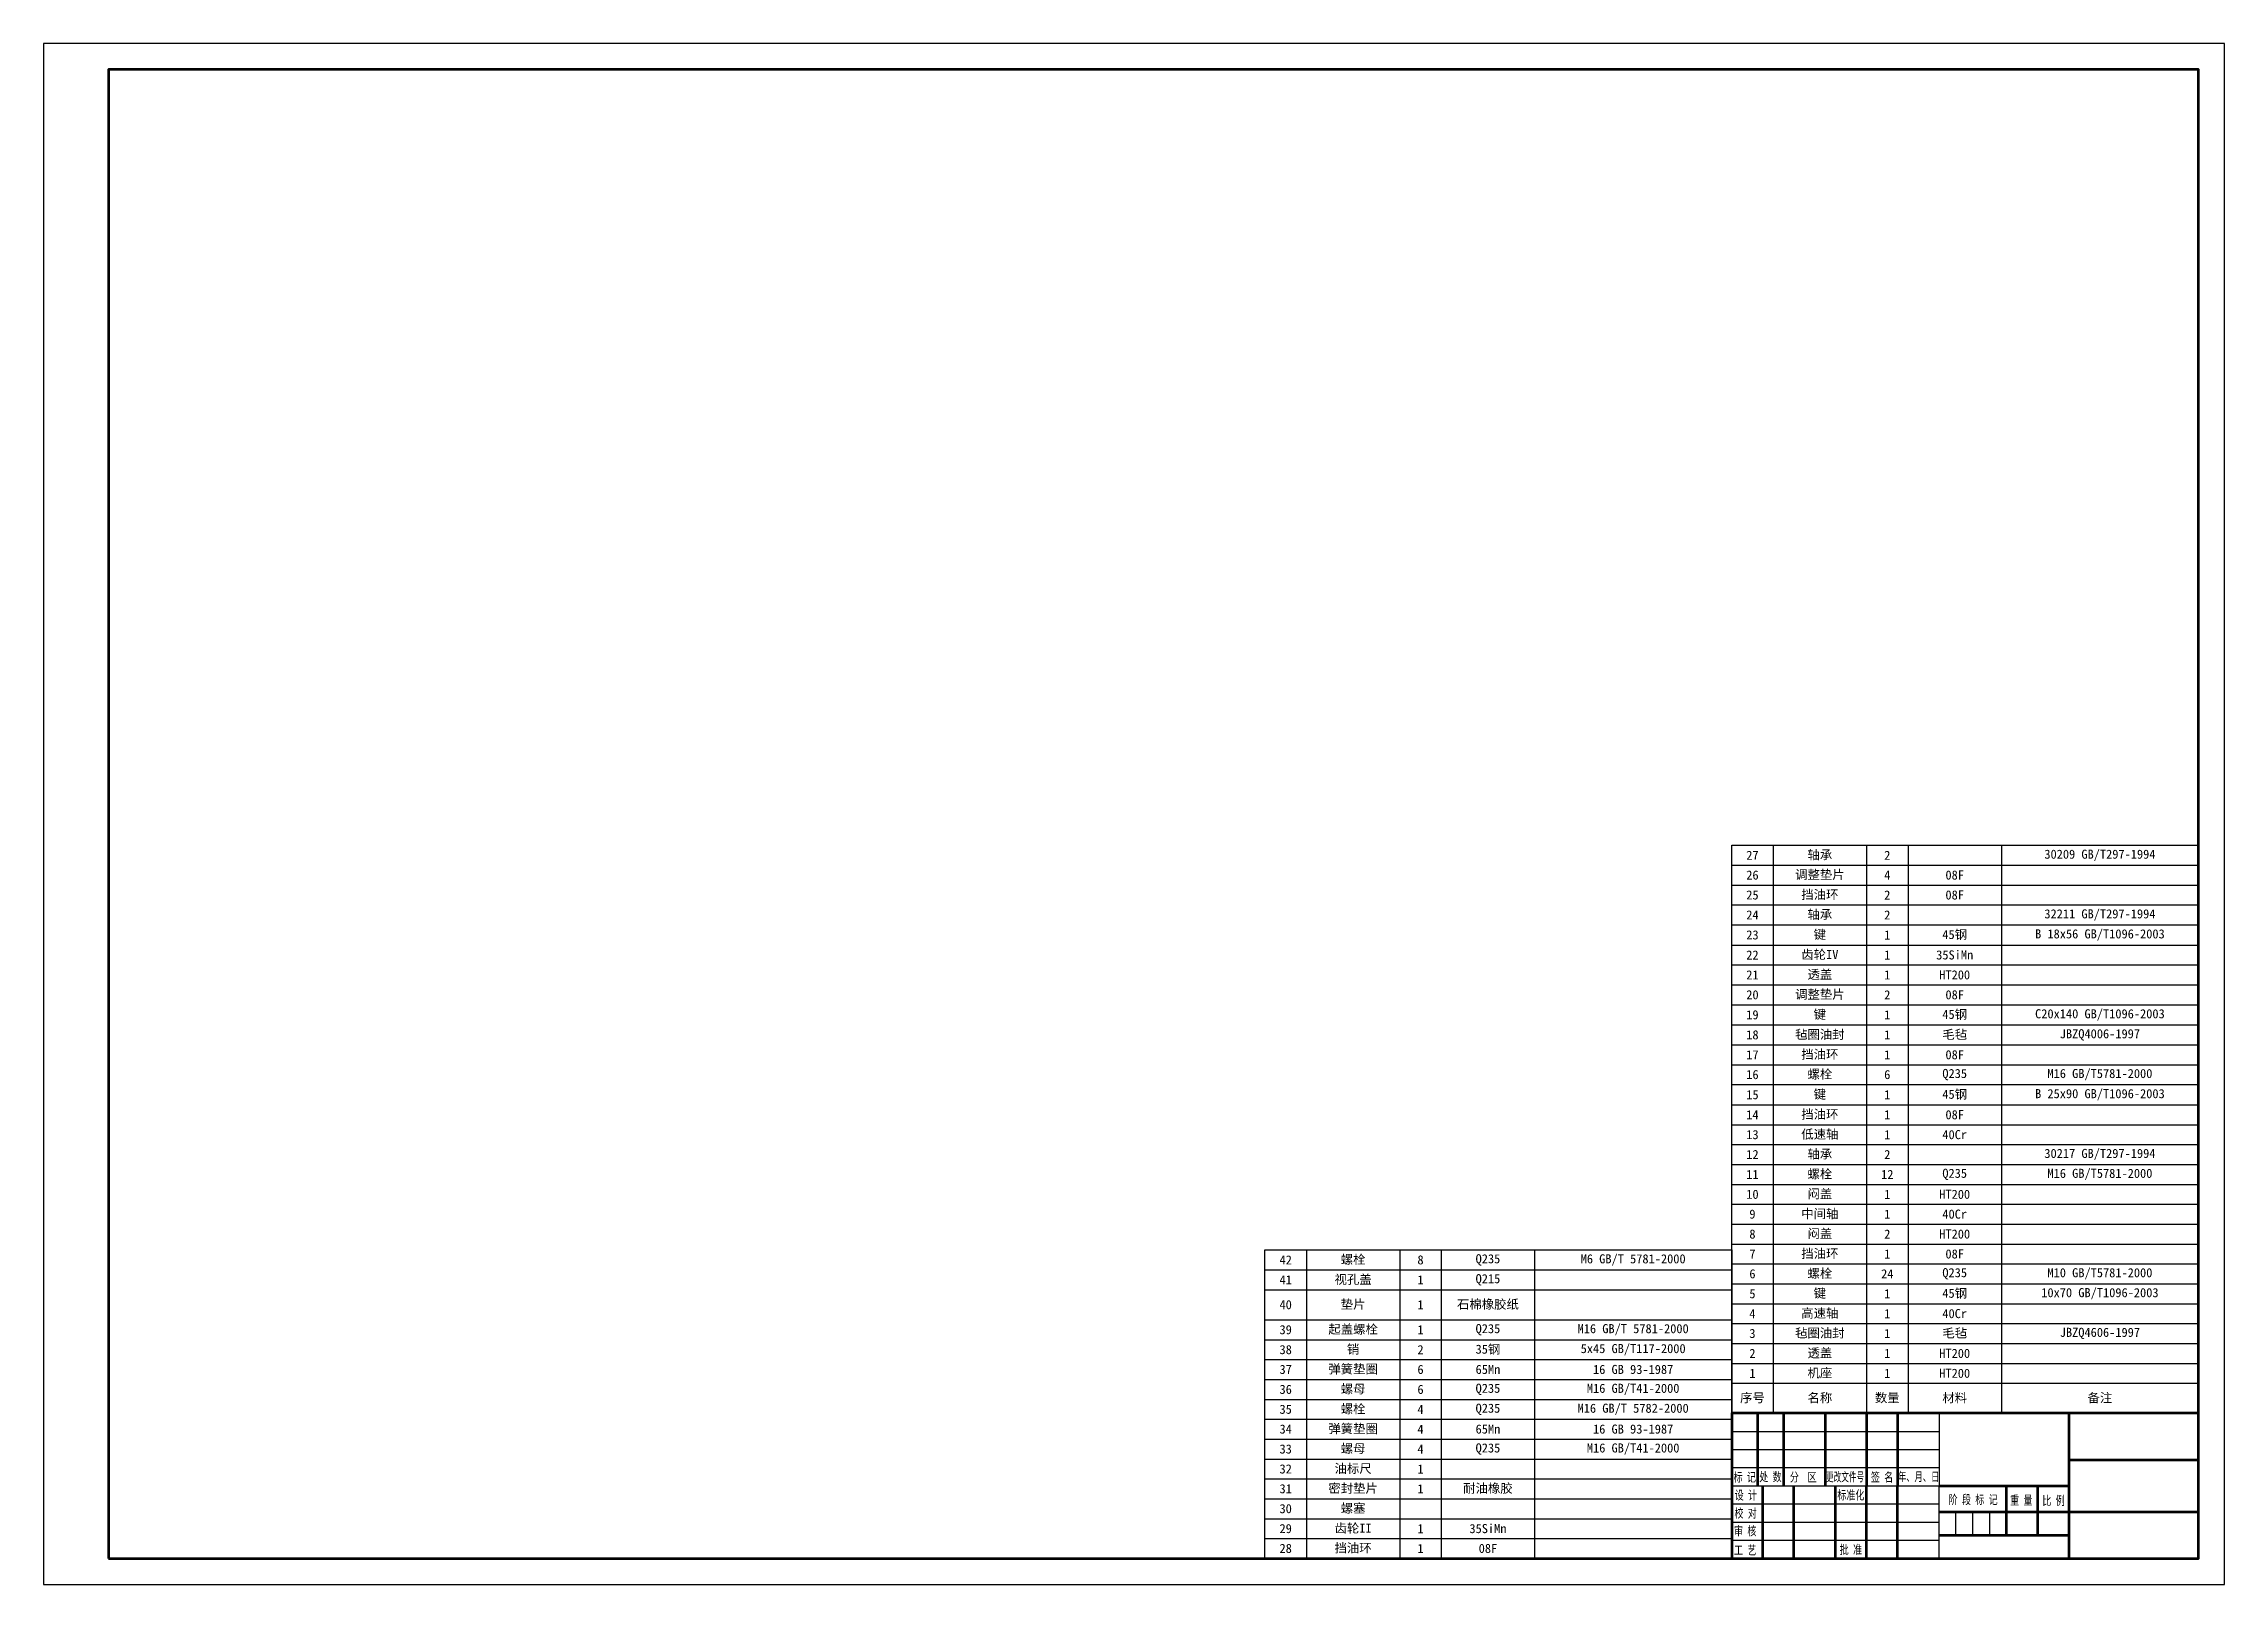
# Model space of a CAD drawing. Header units: millimetres. Extents: x -2196 to -1355, y -353 to 241.
import ezdxf

# ---------------------------------------------------------------- set-up
doc = ezdxf.new("R2010")
doc.units = ezdxf.units.MM
doc.layers.add('normal', color=7, linetype='Continuous', lineweight=25)
doc.layers.add('outline', color=7, linetype='Continuous', lineweight=50)
doc.layers.add('ref layer', color=7, linetype='Continuous', plot=False)
doc.layers.add('title', color=7, linetype='Continuous')
doc.styles.get("Standard").update_dxf_attribs({"font": ''})
doc.styles.get('Standard').set_extended_font_data('SimSun')

# ---------------------------------------------------------------- blocks, each defined once
blk = doc.blocks.new('A1 title')
at = {"layer": 'ref layer'}
blk.add_lwpolyline([(-841, 0.11), (0, 0.11), (0, 594.11), (-841, 594.11)], close=True, dxfattribs=at)
at = {"layer": 'title'}
for p, q in [((-190, 59.11), (-110, 59.11)), ((-110, 66.11), (-110, 38.11)), ((-190, 52.11), (-110, 52.11)), ((-190, 45.11), (-110, 45.11)), ((-190, 38.11), (-110, 38.11)), ((-110, 10.11), (-110, 38.11)), ((-190, 31.11), (-110, 31.11)), ((-103.5, 19.11), (-103.5, 28.11)), ((-97, 19.11), (-97, 28.11)), ((-90.5, 19.11), (-90.5, 28.11)), ((-190, 24.11), (-110, 24.11)), ((-190, 17.11), (-110, 17.11))]:
    blk.add_line(p, q, dxfattribs=at)
at = {"layer": 'title', "lineweight": 53}
for p, q in [((-180, 66.11), (-180, 38.11)), ((-170, 66.11), (-170, 38.11)), ((-154, 66.11), (-154, 38.11)), ((-138, 66.11), (-138, 38.11)), ((-126, 66.11), (-126, 38.11)), ((-60, 66.11), (-60, 10.11)), ((-60, 48.11), (-10, 48.11)), ((-178, 10.11), (-178, 38.11)), ((-166, 10.11), (-166, 38.11)), ((-150, 10.11), (-150, 38.11)), ((-138, 10.11), (-138, 38.11)), ((-126, 10.11), (-126, 38.11)), ((-110, 38.11), (-60, 38.11)), ((-84, 19.11), (-84, 38.11)), ((-72, 19.11), (-72, 38.11)), ((-110, 28.11), (-60, 28.11)), ((-60, 28.11), (-10, 28.11)), ((-110, 19.11), (-60, 19.11))]:
    blk.add_line(p, q, dxfattribs=at)
at = {"layer": 'title', "lineweight": 80}
blk.add_lwpolyline([(-816, 10.11), (-10, 10.11), (-10, 584.11), (-816, 584.11)], close=True, dxfattribs=at)
at = {"layer": 'title', "lineweight": 53}
blk.add_lwpolyline([(-190, 10.11), (-10, 10.11), (-10, 66.11), (-190, 66.11)], close=True, dxfattribs=at)
at = {"layer": 'title'}
for s, width, p in [('标 记', 0.707, (-189.26, 39.73)), ('处 数', 0.707, (-179.36, 39.86)), ('分  区', 0.707, (-167.55, 39.74)), ('更改文件号', 0.6, (-153.64, 39.83)), ('签 名', 0.707, (-136.33, 39.72)), ('年、月、日', 0.65, (-125.85, 39.91)), ('设 计', 0.707, (-188.83, 32.78)), ('标准化', 0.707, (-149.24, 32.83)), ('阶 段 标 记', 0.707, (-106.34, 31.07)), ('重 量', 0.707, (-82.63, 30.84)), ('比 例', 0.707, (-70.21, 30.67)), ('校 对', 0.707, (-188.91, 25.83)), ('审 核', 0.707, (-189.11, 18.99)), ('工 艺', 0.707, (-189.1, 11.59)), ('批 准', 0.707, (-148.35, 11.8))]:
    blk.add_text(s, height=3.5, dxfattribs=dict(at, width=width)).set_placement(p)
blk = doc.blocks.new('trya')
at = {"layer": 'normal'}
for p, q in [((-475, 712.3), (-25, 712.3)), ((-435, 712.3), (-435, 165)), ((-345, 712.3), (-345, 165)), ((-305, 712.3), (-305, 165)), ((-215, 712.3), (-215, 165)), ((-475, 693.2), (-25, 693.2)), ((-475, 674), (-25, 674)), ((-475, 654.8), (-25, 654.8)), ((-475, 635.7), (-25, 635.7)), ((-475, 616.2), (-25, 616.2)), ((-475, 597), (-25, 597)), ((-475, 577.8), (-25, 577.8)), ((-475, 558.7), (-25, 558.7)), ((-475, 539.2), (-25, 539.2)), ((-475, 520), (-25, 520)), ((-475, 500.8), (-25, 500.8)), ((-475, 481.7), (-25, 481.7)), ((-475, 462.2), (-25, 462.2)), ((-475, 443), (-25, 443)), ((-475, 423.8), (-25, 423.8)), ((-475, 404.7), (-25, 404.7)), ((-475, 385.5), (-25, 385.5)), ((-475, 366.3), (-25, 366.3)), ((-475, 347.2), (-25, 347.2)), ((-885, 322.3), (-885, 54.4)), ((-795, 322.3), (-795, 25)), ((-755, 322.3), (-755, 25)), ((-665, 322.3), (-665, 25)), ((-475, 328), (-25, 328)), ((-925, 303.1), (-475, 303.1)), ((-475, 308.8), (-25, 308.8)), ((-925, 284), (-475, 284)), ((-475, 289.7), (-25, 289.7)), ((-925, 255), (-475, 255)), ((-475, 270.5), (-25, 270.5)), ((-925, 235.8), (-475, 235.8)), ((-475, 251.3), (-25, 251.3)), ((-475, 232.2), (-25, 232.2)), ((-925, 216.7), (-475, 216.7)), ((-475, 213), (-25, 213)), ((-925, 197.5), (-475, 197.5)), ((-475, 193.8), (-25, 193.8)), ((-925, 178.3), (-475, 178.3)), ((-925, 159.2), (-475, 159.2)), ((-925, 140), (-475, 140)), ((-925, 120.8), (-475, 120.8)), ((-925, 101.7), (-475, 101.7)), ((-925, 82.5), (-475, 82.5)), ((-925, 63.3), (-475, 63.3)), ((-925, 44.2), (-475, 44.2)), ((-885, 54.4), (-885, 25)), ((-475, 25), (-925, 25)), ((-475, 25), (-475, 25)), ((-475, 25), (-475, 25))]:
    blk.add_line(p, q, dxfattribs=at)
for points in [[(-25, 712.3), (-25, 165), (-475, 165), (-475, 712.3)], [(-925, 25), (-925, 322.3), (-475, 322.3), (-475, 44.2)]]:
    blk.add_lwpolyline(points, dxfattribs=at)
at = {"layer": 'outline', "xscale": 2.5, "yscale": 2.5, "zscale": 2.5}
blk.add_blockref('A1 title', (0, -0.3), dxfattribs=at)
at = {"layer": 'normal', "char_height": 8.75, "attachment_point": 5}
for s, insert, width in [('27', (-455, 702.7), 32.5), ('轴承', (-390, 702.7), 82.5), ('2', (-325, 702.7), 32.5), ('30209 GB/T297-1994', (-120, 702.7), 182.5), ('26', (-455, 683.6), 32.5), ('调整垫片', (-390, 683.6), 82.5), ('4', (-325, 683.6), 32.5), ('08F', (-260, 683.6), 82.5), ('25', (-455, 664.4), 32.5), ('挡油环', (-390, 664.4), 82.5), ('2', (-325, 664.4), 32.5), ('08F', (-260, 664.4), 82.5), ('24', (-455, 645.2), 32.5), ('轴承', (-390, 645.2), 82.5), ('键', (-390, 625.9), 82.5), ('2', (-325, 645.2), 32.5), ('45钢', (-260, 625.9), 82.5), ('B 18x56 GB/T1096-2003', (-120, 625.9), 182.5), ('32211 GB/T297-1994', (-120, 645.2), 182.5), ('23', (-455, 625.9), 32.5), ('22', (-455, 606.6), 32.5), ('齿轮IV', (-390, 606.6), 82.5), ('1', (-325, 625.9), 32.5), ('1', (-325, 606.6), 32.5), ('35SiMn', (-260, 606.6), 82.5), ('21', (-455, 587.4), 32.5), ('透盖', (-390, 587.4), 82.5), ('1', (-325, 587.4), 32.5), ('HT200', (-260, 587.4), 82.5), ('20', (-455, 568.2), 32.5), ('调整垫片', (-390, 568.2), 82.5), ('2', (-325, 568.2), 32.5), ('08F', (-260, 568.2), 82.5), ('19', (-455, 548.9), 32.5), ('键', (-390, 548.9), 82.5), ('1', (-325, 548.9), 32.5), ('45钢', (-260, 548.9), 82.5), ('C20x140 GB/T1096-2003', (-120, 548.9), 182.5), ('18', (-455, 529.6), 32.5), ('毡圈油封', (-390, 529.6), 82.5), ('1', (-325, 529.6), 32.5), ('毛毡', (-260, 529.6), 82.5), ('JBZQ4006-1997', (-120, 529.6), 182.5), ('17', (-455, 510.4), 32.5), ('挡油环', (-390, 510.4), 82.5), ('1', (-325, 510.4), 32.5), ('08F', (-260, 510.4), 82.5), ('16', (-455, 491.3), 32.5), ('螺栓', (-390, 491.3), 82.5), ('6', (-325, 491.3), 32.5), ('Q235', (-260, 491.3), 82.5), ('M16 GB/T5781-2000', (-120, 491.3), 182.5), ('15', (-455, 471.9), 32.5), ('键', (-390, 471.9), 82.5), ('1', (-325, 471.9), 32.5), ('45钢', (-260, 471.9), 82.5), ('B 25x90 GB/T1096-2003', (-120, 471.9), 182.5), ('14', (-455, 452.6), 32.5), ('挡油环', (-390, 452.6), 82.5), ('1', (-325, 452.6), 32.5), ('08F', (-260, 452.6), 82.5), ('13', (-455, 433.4), 32.5), ('低速轴', (-390, 433.4), 82.5), ('1', (-325, 433.4), 32.5), ('40Cr', (-260, 433.4), 82.5), ('12', (-455, 414.3), 32.5), ('轴承', (-390, 414.3), 82.5), ('螺栓', (-390, 395.1), 82.5), ('2', (-325, 414.3), 32.5), ('Q235', (-260, 395.1), 82.5), ('30217 GB/T297-1994', (-120, 414.3), 182.5), ('M16 GB/T5781-2000', (-120, 395.1), 182.5), ('11', (-455, 395.1), 32.5), ('10', (-455, 375.9), 32.5), ('闷盖', (-390, 375.9), 82.5), ('12', (-325, 395.1), 32.5), ('1', (-325, 375.9), 32.5), ('HT200', (-260, 375.9), 82.5), ('9', (-455, 356.8), 32.5), ('中间轴', (-390, 356.8), 82.5), ('1', (-325, 356.8), 32.5), ('40Cr', (-260, 356.8), 82.5), ('8', (-455, 337.6), 32.5), ('闷盖', (-390, 337.6), 82.5), ('2', (-325, 337.6), 32.5), ('HT200', (-260, 337.6), 82.5), ('42', (-905, 312.7), 32.5), ('螺栓', (-840, 312.7), 82.5), ('8', (-775, 312.7), 32.5), ('Q235', (-710, 312.7), 82.5), ('M6 GB/T 5781-2000', (-570, 312.7), 182.5), ('7', (-455, 318.4), 32.5), ('挡油环', (-390, 318.4), 82.5), ('1', (-325, 318.4), 32.5), ('08F', (-260, 318.4), 82.5), ('41', (-905, 293.5), 32.5), ('视孔盖', (-840, 293.5), 82.5), ('1', (-775, 293.5), 32.5), ('Q215', (-710, 293.5), 82.5), ('6', (-455, 299.3), 32.5), ('螺栓', (-390, 299.3), 82.5), ('24', (-325, 299.3), 32.5), ('Q235', (-260, 299.3), 82.5), ('M10 GB/T5781-2000', (-120, 299.3), 182.5), ('40', (-905, 269.5), 32.5), ('垫片', (-840, 269.5), 82.5), ('1', (-775, 269.5), 32.5), ('石棉橡胶纸', (-710, 269.5), 82.5), ('5', (-455, 280.1), 32.5), ('键', (-390, 280.1), 82.5), ('1', (-325, 280.1), 32.5), ('45钢', (-260, 280.1), 82.5), ('10x70 GB/T1096-2003', (-120, 280.1), 182.5), ('4', (-455, 260.9), 32.5), ('高速轴', (-390, 260.9), 82.5), ('1', (-325, 260.9), 32.5), ('40Cr', (-260, 260.9), 82.5), ('39', (-905, 245.4), 32.5), ('起盖螺栓', (-840, 245.4), 82.5), ('销', (-840, 226.2), 82.5), ('1', (-775, 245.4), 32.5), ('Q235', (-710, 245.4), 82.5), ('35钢', (-710, 226.2), 82.5), ('M16 GB/T 5781-2000', (-570, 245.4), 182.5), ('5x45 GB/T117-2000', (-570, 226.2), 182.5), ('3', (-455, 241.8), 32.5), ('毡圈油封', (-390, 241.8), 82.5), ('1', (-325, 241.8), 32.5), ('毛毡', (-260, 241.8), 82.5), ('JBZQ4606-1997', (-120, 241.8), 182.5), ('38', (-905, 226.2), 32.5), ('37', (-905, 207.1), 32.5), ('弹簧垫圈', (-840, 207.1), 82.5), ('2', (-775, 226.2), 32.5), ('6', (-775, 207.1), 32.5), ('65Mn', (-710, 207.1), 82.5), ('16 GB 93-1987', (-570, 207.1), 182.5), ('2', (-455, 222.6), 32.5), ('透盖', (-390, 222.6), 82.5), ('1', (-325, 222.6), 32.5), ('HT200', (-260, 222.6), 82.5), ('36', (-905, 187.9), 32.5), ('螺母', (-840, 187.9), 82.5), ('6', (-775, 187.9), 32.5), ('Q235', (-710, 187.9), 82.5), ('M16 GB/T41-2000', (-570, 187.9), 182.5), ('1', (-455, 203.4), 32.5), ('机座', (-390, 203.4), 82.5), ('1', (-325, 203.4), 32.5), ('HT200', (-260, 203.4), 82.5), ('35', (-905, 168.7), 32.5), ('螺栓', (-840, 168.7), 82.5), ('4', (-775, 168.7), 32.5), ('Q235', (-710, 168.7), 82.5), ('M16 GB/T 5782-2000', (-570, 168.7), 182.5), ('序号', (-455, 179.4), 32.5), ('名称', (-390, 179.4), 82.5), ('数量', (-325, 179.4), 32.5), ('材料', (-260, 179.4), 82.5), ('备注', (-120, 179.4), 182.5), ('34', (-905, 149.6), 32.5), ('弹簧垫圈', (-840, 149.6), 82.5), ('4', (-775, 149.6), 32.5), ('65Mn', (-710, 149.6), 82.5), ('16 GB 93-1987', (-570, 149.6), 182.5), ('33', (-905, 130.4), 32.5), ('螺母', (-840, 130.4), 82.5), ('4', (-775, 130.4), 32.5), ('Q235', (-710, 130.4), 82.5), ('M16 GB/T41-2000', (-570, 130.4), 182.5), ('32', (-905, 111.2), 32.5), ('油标尺', (-840, 111.2), 82.5), ('1', (-775, 111.2), 32.5), ('31', (-905, 92.1), 32.5), ('密封垫片', (-840, 92.1), 82.5), ('1', (-775, 92.1), 32.5), ('耐油橡胶', (-710, 92.1), 82.5), ('30', (-905, 72.9), 32.5), ('螺塞', (-840, 72.9), 82.5), ('29', (-905, 53.7), 32.5), ('齿轮II', (-840, 53.7), 82.5), ('1', (-775, 53.7), 32.5), ('35SiMn', (-710, 53.7), 82.5), ('28', (-905, 34.6), 32.5), ('挡油环', (-840, 34.6), 82.5), ('1', (-775, 34.6), 32.5), ('08F', (-710, 34.6), 82.5)]:
    blk.add_mtext(s, dxfattribs=dict(at, insert=insert, width=width))

msp = doc.modelspace()

# ---------------------------------------------------------------- block references
at = {"layer": 'normal', "xscale": 0.4, "yscale": 0.4, "zscale": 0.4}
msp.add_blockref('trya', (-1355.01, -353.44), dxfattribs=at)

doc.saveas('drawing.dxf')
